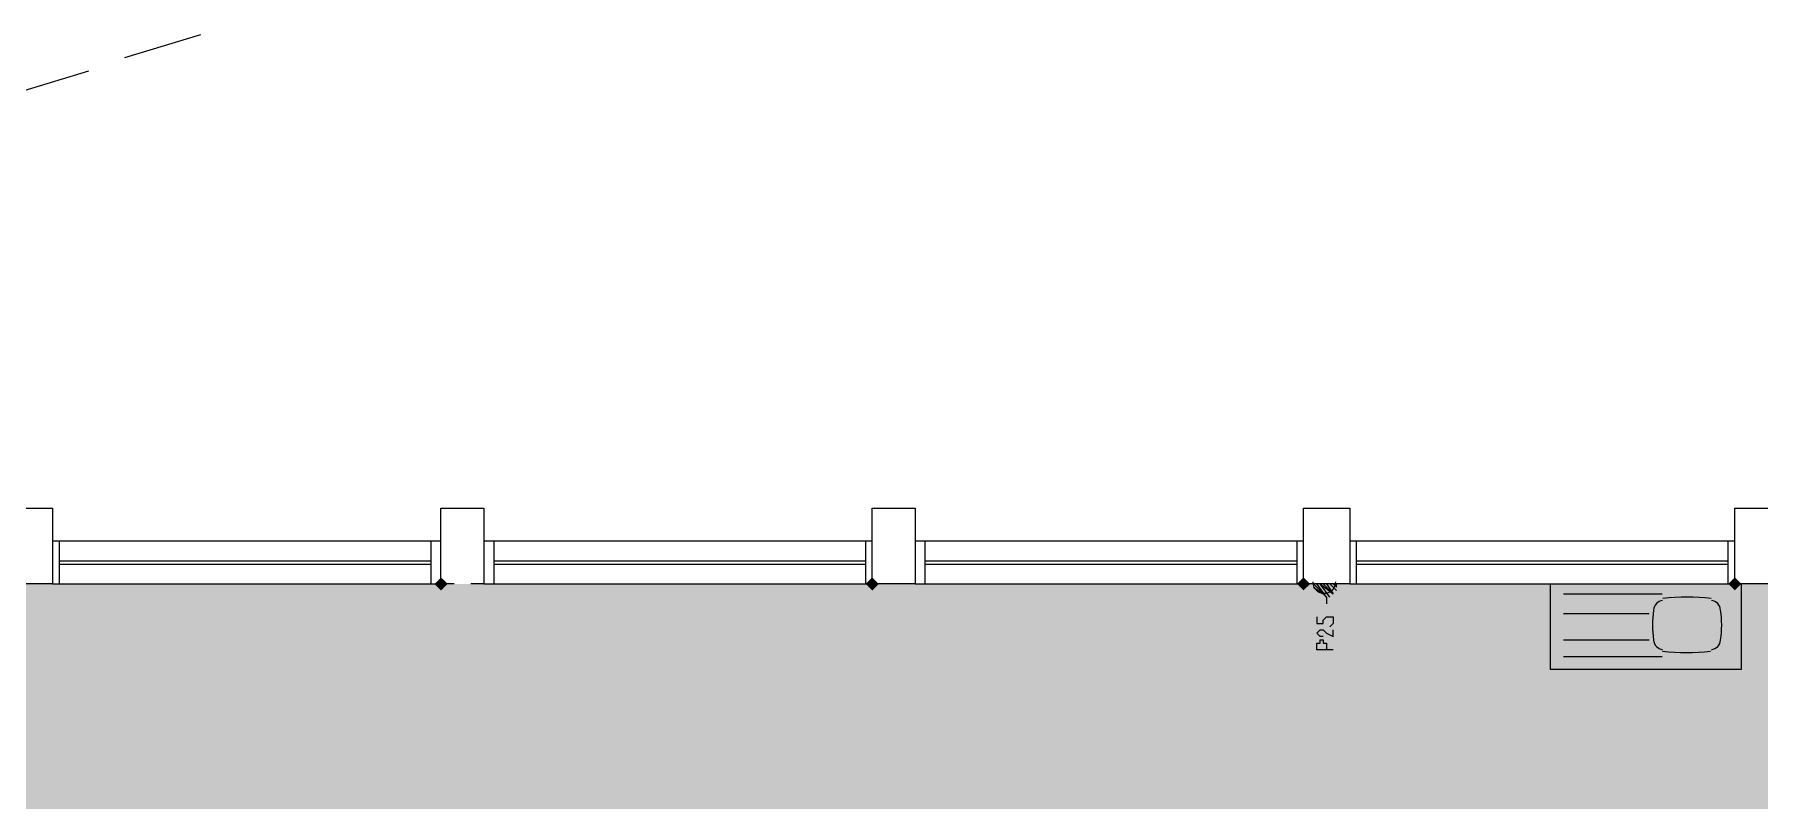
# Model space of a CAD drawing. Header units: millimetres. Extents: x -59 to 47, y 152 to 919.
# Drawn here: x 7.31 to 18.4, y 364.5 to 369.43 of the extents above; entities that cross this region are included whole.
import ezdxf

# ---------------------------------------------------------------- set-up
doc = ezdxf.new("R2010")
doc.units = ezdxf.units.MM
for name, color, linetype in [('PDF_014404$_ps_ELEC', 2, 'Continuous'), ('PDF_014404$_ps_TEXTBOLD$POWER', 2, 'Continuous'), ('PDF_014404$BL', 7, 'Continuous'), ('PDF_014404$BL-SAN', 7, 'Continuous'), ('PDF_014404$WA-COL', 7, 'Continuous'), ('PDF_014404$WN', 7, 'Continuous')]:
    doc.layers.add(name, color=color, linetype=linetype)
doc.layers.add('PDF_014404$_ps_THIN', color=7, linetype='Continuous', true_color=0x7fbfff)
doc.layers.add('PDF_014404$HL-TMP', color=7, linetype='Continuous', true_color=0x800000)

msp = doc.modelspace()

# ---------------------------------------------------------------- hatches: boundary and pattern name
at = {"layer": 'PDF_014404$WA-COL', "transparency": 33554559}
for points in [[(9.927, 365.94), (9.906, 365.919), (9.885, 365.898), (9.906, 365.877), (9.927, 365.856), (9.949, 365.877), (9.97, 365.898), (9.949, 365.919)], [(12.7, 365.94), (12.679, 365.919), (12.658, 365.898), (12.679, 365.877), (12.7, 365.856), (12.721, 365.877), (12.743, 365.898), (12.721, 365.919)], [(15.473, 365.94), (15.452, 365.919), (15.431, 365.898), (15.452, 365.877), (15.473, 365.856), (15.494, 365.877), (15.516, 365.898), (15.494, 365.919)], [(18.246, 365.94), (18.225, 365.919), (18.204, 365.898), (18.225, 365.877), (18.246, 365.856), (18.267, 365.877), (18.288, 365.898), (18.267, 365.919)]]:
    msp.add_hatch(color=256, dxfattribs=at).paths.add_polyline_path(points)

# ---------------------------------------------------------------- linework, layer by layer
at = {"layer": 'PDF_014404$_ps_ELEC', "lineweight": 25}
msp.add_lwpolyline([(15.685, 365.898), (15.537, 365.898)], dxfattribs=at)
at = {"layer": 'PDF_014404$_ps_ELEC', "lineweight": 0}
msp.add_lwpolyline([(15.621, 365.813), (15.621, 365.771)], dxfattribs=at)
at = {"layer": 'PDF_014404$_ps_ELEC', "lineweight": 25}
msp.add_arc((15.606, 365.912), 0.0741, 179.9999, 0.0001, dxfattribs=at)
at = {"layer": 'PDF_014404$_ps_TEXTBOLD$POWER', "lineweight": 25}
for points in [[(15.558, 365.686), (15.558, 365.644), (15.6, 365.644), (15.6, 365.665), (15.621, 365.686), (15.643, 365.686), (15.664, 365.686), (15.664, 365.665), (15.664, 365.644), (15.643, 365.623)], [(15.6, 365.559), (15.579, 365.559), (15.558, 365.581), (15.579, 365.602), (15.6, 365.602), (15.621, 365.581), (15.664, 365.559), (15.664, 365.602)], [(15.664, 365.475), (15.558, 365.475), (15.558, 365.517), (15.579, 365.517), (15.579, 365.538), (15.6, 365.538), (15.6, 365.517), (15.621, 365.517), (15.621, 365.475)]]:
    msp.add_lwpolyline(points, dxfattribs=at)
at = {"layer": 'PDF_014404$_ps_THIN', "lineweight": 18}
for points in [[(15.537, 365.898), (15.621, 365.813), (15.558, 365.898)], [(15.537, 365.877), (15.6, 365.835)], [(15.643, 365.813), (15.579, 365.898), (15.664, 365.835), (15.6, 365.898)], [(15.621, 365.898), (15.664, 365.835)], [(15.643, 365.898), (15.685, 365.856), (15.643, 365.898)], [(15.664, 365.898), (15.685, 365.877), (15.685, 365.898)]]:
    msp.add_lwpolyline(points, dxfattribs=at)
at = {"layer": 'PDF_014404$BL', "lineweight": 9}
for points in [[(7.895, 369.285), (8.382, 369.433)], [(7.176, 369.052), (7.663, 369.2)], [(9.927, 366.173), (7.43, 366.173)], [(12.7, 366.173), (10.203, 366.173)], [(15.473, 366.173), (12.975, 366.173)], [(18.246, 366.173), (15.77, 366.173)], [(7.43, 365.898), (9.927, 365.898)], [(10.203, 365.898), (12.7, 365.898)], [(12.975, 365.898), (15.473, 365.898)], [(15.77, 365.898), (18.246, 365.898)]]:
    msp.add_lwpolyline(points, dxfattribs=at)
at = {"layer": 'PDF_014404$BL-SAN', "lineweight": 9}
msp.add_lwpolyline([(17.061, 365.898), (18.288, 365.898), (18.288, 365.348), (17.061, 365.348)], close=True, dxfattribs=at)
for points in [[(17.061, 365.898), (17.061, 365.898)], [(17.145, 365.835), (17.78, 365.835)], [(17.145, 365.708), (17.696, 365.708)], [(17.145, 365.538), (17.696, 365.538)], [(17.145, 365.432), (17.78, 365.432)], [(17.061, 365.348), (17.061, 365.348)]]:
    msp.add_lwpolyline(points, dxfattribs=at)
for points in [[(17.782, 365.792, 0.341129), (17.723, 365.73, 0.068386), (17.723, 365.537, 0.341129), (17.782, 365.475)], [(18.096, 365.475, 0.341129), (18.155, 365.537, 0.068386), (18.155, 365.73, 0.341129), (18.096, 365.792)]]:
    msp.add_lwpolyline(points, format="xyb", dxfattribs=at)
for centre, start, end in [((17.939, 364.511), 83.1692, 96.8308), ((17.935, 366.758), 263.1665, 276.8335)]:
    msp.add_arc(centre, 1.302, start, end, dxfattribs=at)
at = {"layer": 'PDF_014404$HL-TMP', "transparency": 33554559}
for points in [[(23.961, 365.898), (-0.91, 365.898), (23.961, 365.263)], [(-0.91, 365.898), (23.961, 365.263), (-0.91, 365.263)], [(23.961, 365.263), (-14.097, 365.263), (23.961, 364.205)], [(-14.097, 365.263), (23.961, 364.205), (-14.097, 364.205)], [(-0.91, 365.263), (23.961, 365.263), (23.961, 365.263)], [(23.961, 365.263), (23.961, 365.263), (-0.91, 365.263)]]:
    msp.add_solid(points, dxfattribs=at)
at = {"layer": 'PDF_014404$WA-COL', "lineweight": 25}
for points in [[(7.154, 366.385), (7.43, 366.385), (7.43, 365.898), (7.154, 365.898)], [(12.7, 366.385), (12.975, 366.385), (12.975, 365.898), (12.7, 365.898)], [(15.473, 366.385), (15.77, 366.385), (15.77, 365.898), (15.473, 365.898)], [(18.246, 366.385), (18.542, 366.385), (18.542, 365.898), (18.246, 365.898)]]:
    msp.add_lwpolyline(points, close=True, dxfattribs=at)
msp.add_lwpolyline([(10.012, 365.898), (9.927, 365.898), (9.927, 366.385), (10.203, 366.385), (10.203, 365.898), (10.118, 365.898)], dxfattribs=at)
at = {"layer": 'PDF_014404$WN', "lineweight": 0}
for points in [[(7.43, 366.173), (7.43, 365.898)], [(7.472, 366.173), (7.472, 365.898)], [(9.864, 365.898), (9.864, 366.173)], [(9.927, 365.898), (9.927, 366.173)], [(10.203, 366.173), (10.203, 365.898)], [(10.266, 366.173), (10.266, 365.898)], [(12.658, 365.898), (12.658, 366.173)], [(12.7, 365.898), (12.7, 366.173)], [(12.975, 366.173), (12.975, 365.898)], [(13.039, 366.173), (13.039, 365.898)], [(15.431, 365.898), (15.431, 366.173)], [(15.473, 365.898), (15.473, 366.173)], [(15.77, 366.173), (15.77, 365.898)], [(15.812, 366.173), (15.812, 365.898)], [(18.204, 365.898), (18.204, 366.173)], [(18.246, 365.898), (18.246, 366.173)], [(7.472, 366.046), (9.864, 366.046)], [(7.472, 366.025), (9.864, 366.025)], [(10.266, 366.046), (12.658, 366.046)], [(10.266, 366.025), (12.658, 366.025)], [(13.039, 366.046), (15.431, 366.046)], [(13.039, 366.025), (15.431, 366.025)], [(15.812, 366.046), (18.204, 366.046)], [(15.812, 366.025), (18.204, 366.025)]]:
    msp.add_lwpolyline(points, dxfattribs=at)

doc.saveas('drawing.dxf')
